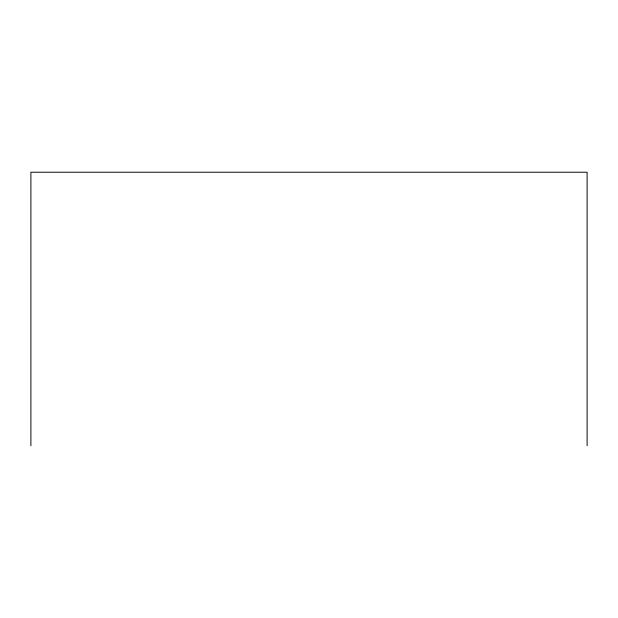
<?xml version="1.0" encoding="UTF-8"?>
<svg xmlns="http://www.w3.org/2000/svg" width="618" height="618" viewBox="0 0 618 618"><rect width="100%" height="100%" fill="white"/><g stroke="black" fill="none" stroke-linecap="round" stroke-linejoin="round"><path stroke-width="0.93" d="M587.1 445.771L587.1 172.229L30.9 172.229L30.9 445.771"/></g></svg>
